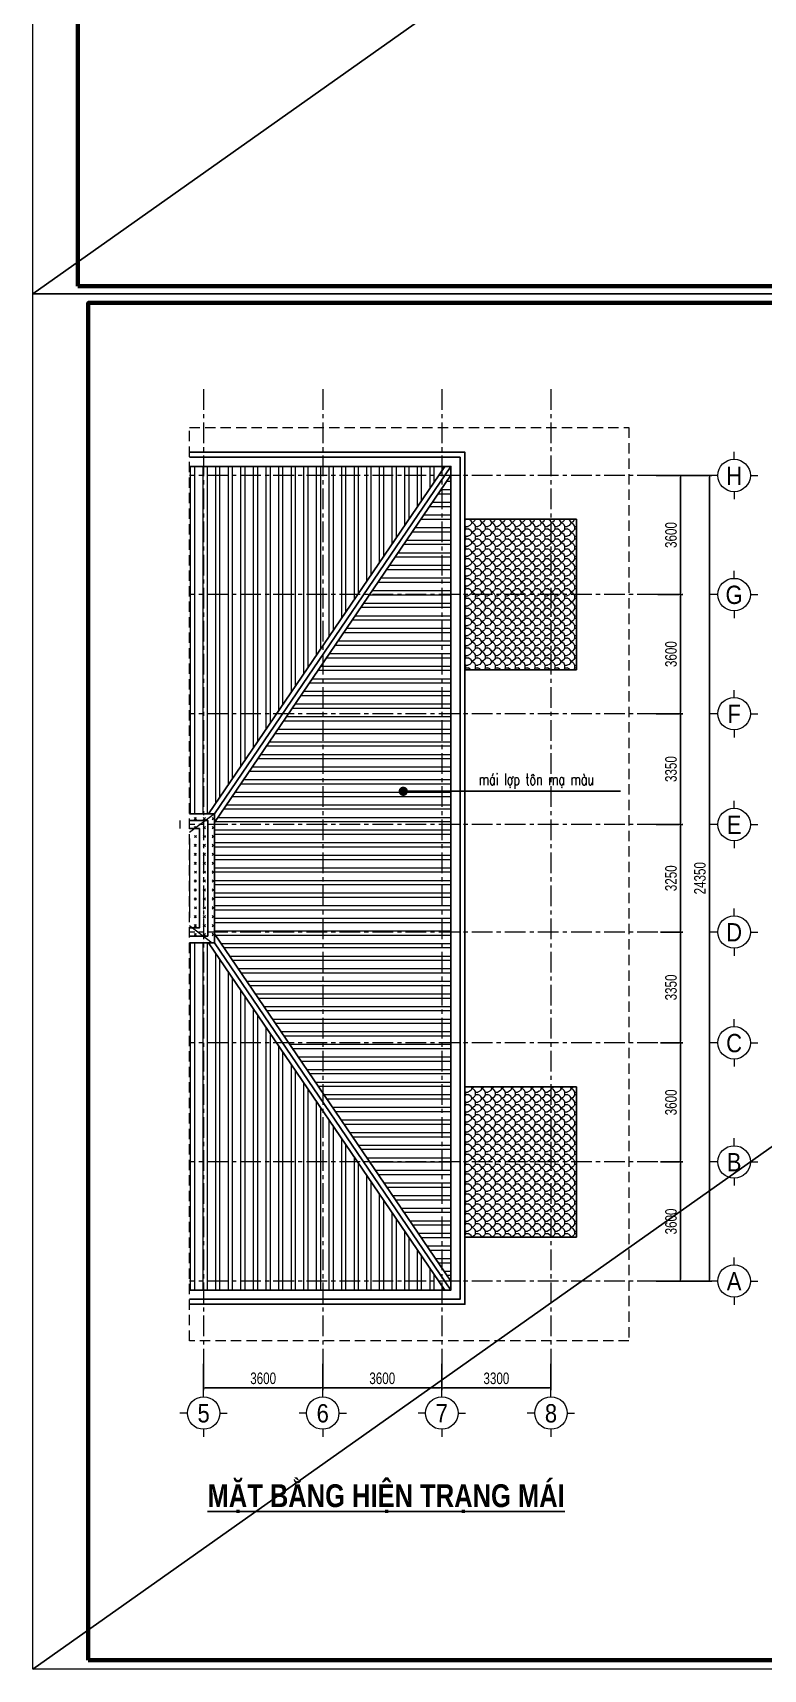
# Model space of a CAD drawing. Header units: millimetres. Extents: x -519517 to -431282, y -372679 to 113618.
# Drawn here: x -490082 to -467998, y -207859 to -158390 of the extents above; entities that cross this region are included whole.
import ezdxf
from ezdxf.enums import TextEntityAlignment as Align

# ---------------------------------------------------------------- set-up
doc = ezdxf.new("R2010")
doc.units = ezdxf.units.MM
doc.header["$LTSCALE"] = 5
for name, pattern in [('CENTER2', [28.575, 19.05, -3.175, 3.175, -3.175]), ('CENTERX2', [4, 2.5, -0.5, 0.5, -0.5]), ('DASHDOT', [1, 0.5, -0.25, 0, -0.25]), ('HIDDEN', [0.375, 0.25, -0.125])]:
    doc.linetypes.add(name, pattern=pattern)
doc.layers.get('0').update_dxf_attribs({"linetype": 'CENTER2'})
doc.layers.add('KCS_Plotter', color=11, linetype='Continuous', plot=False)
for name, color, linetype, lineweight in [('Khungten_LCDI', 7, 'Continuous', 25), ('LC Dim', 8, 'Continuous', 18), ('LC Hatch', 252, 'Continuous', 9), ('LC ISO', 153, 'Continuous', 13), ('LC Net khuat', 4, 'HIDDEN', 13), ('LC Net manh', 9, 'Continuous', 5), ('LC Net thay', 7, 'Continuous', 25), ('LC Net truc', 79, 'DASHDOT', 13), ('LC Text1', 3, 'Continuous', 20), ('LC Text2', 7, 'Continuous', 25)]:
    doc.layers.add(name, color=color, linetype=linetype, lineweight=lineweight)
doc.styles.add('HOATBIF', font='hoatbif.shx', dxfattribs={"width": 0.75})
doc.styles.add('Khungten', font='VHAVAN.TTF', dxfattribs={"width": 0.9, "height": 5000})
doc.styles.add('LC 1', font='VHAVANB.TTF')
doc.styles.add('LC 3', font='vnsimli.shx', dxfattribs={"width": 0.75})
doc.styles.add('LC3', font='VHARIALB.TTF', dxfattribs={"width": 0.8})
doc.styles.add('Title', font='VHBLACK.TTF')
doc.dimstyles.new('Copy of 1-110', dxfattribs={"dimscale": 110, "dimtxt": 2.5, "dimasz": 0.35, "dimexe": 0.5, "dimexo": 0, "dimgap": 0.8, "dimtad": 1, "dimdec": 0, "dimzin": 0, "dimdsep": 46, "dimtxsty": 'HOATBIF', "dimblk1": 'DOT', "dimblk2": 'DOT', "dimsah": 1, "dimcen": -1, "dimdle": 1, "dimclrd": 256, "dimclre": 256, "dimclrt": 4, "dimadec": 3, "dimazin": 2, "dimtfac": 0.333333, "dimtdec": 0, "dimtix": 1, "dimtmove": 2, "dimatfit": 3, "dimldrblk": 'DOT', "dimfxl": 1, "dimtvp": 0.833333, "dimtolj": 1, "dimtzin": 0, "dimarcsym": 0})
pattern_1 = [(116.56505, (-409492.61, 507982.15), (-299.99982, 6e-06), [63.167, -607.6535]), (116.56505, (-409492.61, 507682.15), (-299.99982, 6e-06), [63.167, -607.6535]), (153.43495, (-409554.84, 508072.63), (-299.999824, -6e-06), [60.3815, -610.439]), (153.43495, (-409554.84, 507772.63), (-299.999824, -6e-06), [60.3815, -610.439]), (135, (-409520.86, 507738.65), (-299.99995, 1e-13), [48.057, -376.207]), (225, (-409520.86, 507563.1), (-299.99995, 1e-13), [48.057, -376.207]), (90, (-409492.6, 507619.6), (-300, 9e-14), [62.5425, -237.4575]), (206.56505, (-409554.84, 507829.13), (-299.999824, 6e-06), [60.3815, -610.439]), (206.56505, (-409554.84, 507529.13), (-299.999824, 6e-06), [60.3815, -610.439]), (243.43495, (-409492.61, 507919.6), (-299.99982, -6e-06), [63.167, -607.6535]), (243.43495, (-409492.61, 507619.6), (-299.99982, -6e-06), [63.167, -607.6535]), (360, (-409792.6, 507688.38), (1e-13, 300), [68.771, -231.229]), (225, (-409633.36, 507750.6), (-299.99995, 1e-13), [48.057, -376.207]), (243.43495, (-409608.85, 508099.63), (-299.99982, -6e-06), [54.81, -616.01]), (243.43495, (-409608.85, 507799.63), (-299.99982, -6e-06), [54.81, -616.01]), (206.56505, (-409667.34, 508016.63), (-299.999824, 6e-06), [63.167, -607.6535]), (206.56505, (-409667.34, 507716.63), (-299.999824, 6e-06), [63.167, -607.6535]), (153.43495, (-409667.34, 507885.13), (-299.999824, -6e-06), [63.167, -607.6535]), (153.43495, (-409667.34, 507585.13), (-299.999824, -6e-06), [63.167, -607.6535]), (135, (-409633.36, 507551.15), (-299.99995, 1e-13), [48.057, -376.207]), (360, (-409792.6, 507613.38), (1e-13, 300), [68.771, -231.229]), (116.56505, (-409608.85, 507802.12), (-299.99982, 6e-06), [54.81, -616.01]), (116.56505, (-409608.85, 507502.12), (-299.99982, 6e-06), [54.81, -616.01])]

# ---------------------------------------------------------------- blocks, each defined once
blk = doc.blocks.new('lcdi fix')
at = {"layer": 'Defpoints', "lineweight": 0}
blk.add_lwpolyline([(-1200, -14850), (-1200, 14850), (40800, 14850), (40800, -14850)], close=True, dxfattribs=at)
at = {"layer": 'Khungten_LCDI', "color": 5, "lineweight": 60}
blk.add_lwpolyline([(0, -14650), (0, 14650), (40600, 14650), (40600, -14650)], close=True, dxfattribs=at)
at = {"color": 7, "style": 'Khungten', "width": 0.8}
for tag, p in [('REVISION', (39499, -10746)), ('NGAYHT', (39546, -11609))]:
    blk.add_attdef(tag, text='', height=200, dxfattribs=at).set_placement(p, align=Align.CENTER)
at = {"layer": 'LC Text1', "style": 'Title', "width": 3.882085}
for tag, p, p2 in [('TENBANVE1', (36913, -8886), (40339, -8886)), ('TENBANVE2', (36913, -9562), (40339, -9562))]:
    blk.add_attdef(tag, text='', height=250, dxfattribs=at).set_placement(p, p2, align=Align.FIT)
at = {"layer": 'LC Text1', "style": 'Title', "width": 0.7}
blk.add_attdef('SOBANVE', text='', height=250, dxfattribs=at).set_placement((39562, -13896), align=Align.CENTER)
blk = doc.blocks.new('DOT')
at = {"color": 0, "linetype": 'ByBlock'}
blk.add_line((-0.5, 0), (-1, 0), dxfattribs=at)
at = {"color": 0, "linetype": 'ByBlock', "const_width": 0.5}
blk.add_lwpolyline([(-0.25, 0, 1), (0.25, 0, 1)], format="xyb", close=True, dxfattribs=at)
blk = doc.blocks.new('*D320')
at = {"layer": 'Defpoints', "color": 0, "transparency": 16777216}
for p in [(-471184, -171773), (-471184, -175373), (-470500, -175373)]:
    blk.add_point(p, dxfattribs=at)
at = {"layer": 'LC Dim', "lineweight": -2, "transparency": 16777216}
for p, q in [((-471184, -171773), (-470430, -171773)), ((-470500, -171822), (-470500, -175324)), ((-471184, -175373), (-470430, -175373))]:
    blk.add_line(p, q, dxfattribs=at)
at = {"layer": 'LC Dim', "lineweight": -2, "transparency": 16777216, "xscale": 49, "yscale": 49, "zscale": 49}
for p, rotation in [((-470500, -171773), 90), ((-470500, -175373), 270)]:
    blk.add_blockref('DOT', p, dxfattribs=dict(at, rotation=rotation))
at = {"layer": 'LC Dim', "color": 4, "transparency": 16777216, "insert": (-470787, -173573), "char_height": 350, "attachment_point": 5, "rotation": 90, "style": 'HOATBIF'}
blk.add_mtext('\\A1;3600', dxfattribs=at)
blk = doc.blocks.new('_Dot')
at = {"color": 0, "linetype": 'ByBlock', "lineweight": -2}
blk.add_line((-0.5, 0), (-1, 0), dxfattribs=at)
at = {"color": 0, "linetype": 'ByBlock', "const_width": 0.5}
blk.add_lwpolyline([(-0.25, 0, 1), (0.25, 0, 1)], format="xyb", close=True, dxfattribs=at)
blk = doc.blocks.new('*D321')
at = {"layer": 'Defpoints', "color": 0, "transparency": 16777216}
for p in [(-471184, -175373), (-471239, -178973), (-470500, -178973)]:
    blk.add_point(p, dxfattribs=at)
at = {"layer": 'LC Dim', "lineweight": -2, "transparency": 16777216}
for p, q in [((-471184, -175373), (-470430, -175373)), ((-470500, -175422), (-470500, -178924)), ((-471239, -178973), (-470430, -178973))]:
    blk.add_line(p, q, dxfattribs=at)
at = {"layer": 'LC Dim', "lineweight": -2, "transparency": 16777216, "xscale": 49, "yscale": 49, "zscale": 49}
for p, rotation in [((-470500, -175373), 90), ((-470500, -178973), 270)]:
    blk.add_blockref('DOT', p, dxfattribs=dict(at, rotation=rotation))
at = {"layer": 'LC Dim', "color": 4, "transparency": 16777216, "insert": (-470787, -177173), "char_height": 350, "attachment_point": 5, "rotation": 90, "style": 'HOATBIF'}
blk.add_mtext('\\A1;3600', dxfattribs=at)
blk = doc.blocks.new('*D322')
at = {"layer": 'Defpoints', "color": 0, "transparency": 16777216}
for p in [(-471239, -178973), (-471239, -182323), (-470500, -182323)]:
    blk.add_point(p, dxfattribs=at)
at = {"layer": 'LC Dim', "lineweight": -2, "transparency": 16777216}
for p, q in [((-471239, -178973), (-470430, -178973)), ((-470500, -179022), (-470500, -182274)), ((-471239, -182323), (-470430, -182323))]:
    blk.add_line(p, q, dxfattribs=at)
at = {"layer": 'LC Dim', "lineweight": -2, "transparency": 16777216, "xscale": 49, "yscale": 49, "zscale": 49}
for p, rotation in [((-470500, -178973), 90), ((-470500, -182323), 270)]:
    blk.add_blockref('DOT', p, dxfattribs=dict(at, rotation=rotation))
at = {"layer": 'LC Dim', "color": 4, "transparency": 16777216, "insert": (-470787, -180648), "char_height": 350, "attachment_point": 5, "rotation": 90, "style": 'HOATBIF'}
blk.add_mtext('\\A1;3350', dxfattribs=at)
blk = doc.blocks.new('*D323')
at = {"layer": 'Defpoints', "color": 0, "transparency": 16777216}
for p in [(-471239, -182323), (-471102, -185573), (-470500, -185573)]:
    blk.add_point(p, dxfattribs=at)
at = {"layer": 'LC Dim', "lineweight": -2, "transparency": 16777216}
for p, q in [((-471239, -182323), (-470430, -182323)), ((-470500, -182372), (-470500, -185524)), ((-471102, -185573), (-470430, -185573))]:
    blk.add_line(p, q, dxfattribs=at)
at = {"layer": 'LC Dim', "lineweight": -2, "transparency": 16777216, "xscale": 49, "yscale": 49, "zscale": 49}
for p, rotation in [((-470500, -182323), 90), ((-470500, -185573), 270)]:
    blk.add_blockref('DOT', p, dxfattribs=dict(at, rotation=rotation))
at = {"layer": 'LC Dim', "color": 4, "transparency": 16777216, "insert": (-470787, -183948), "char_height": 350, "attachment_point": 5, "rotation": 90, "style": 'HOATBIF'}
blk.add_mtext('\\A1;3250', dxfattribs=at)
blk = doc.blocks.new('*D324')
at = {"layer": 'Defpoints', "color": 0, "transparency": 16777216}
for p in [(-471102, -185573), (-471102, -188923), (-470500, -188923)]:
    blk.add_point(p, dxfattribs=at)
at = {"layer": 'LC Dim', "lineweight": -2, "transparency": 16777216}
for p, q in [((-471102, -185573), (-470430, -185573)), ((-470500, -185622), (-470500, -188874)), ((-471102, -188923), (-470430, -188923))]:
    blk.add_line(p, q, dxfattribs=at)
at = {"layer": 'LC Dim', "lineweight": -2, "transparency": 16777216, "xscale": 49, "yscale": 49, "zscale": 49}
for p, rotation in [((-470500, -185573), 90), ((-470500, -188923), 270)]:
    blk.add_blockref('DOT', p, dxfattribs=dict(at, rotation=rotation))
at = {"layer": 'LC Dim', "color": 4, "transparency": 16777216, "insert": (-470787, -187248), "char_height": 350, "attachment_point": 5, "rotation": 90, "style": 'HOATBIF'}
blk.add_mtext('\\A1;3350', dxfattribs=at)
blk = doc.blocks.new('*D325')
at = {"layer": 'Defpoints', "color": 0, "transparency": 16777216}
for p in [(-471102, -188923), (-471102, -192523), (-470500, -192523)]:
    blk.add_point(p, dxfattribs=at)
at = {"layer": 'LC Dim', "lineweight": -2, "transparency": 16777216}
for p, q in [((-471102, -188923), (-470430, -188923)), ((-470500, -188972), (-470500, -192474)), ((-471102, -192523), (-470430, -192523))]:
    blk.add_line(p, q, dxfattribs=at)
at = {"layer": 'LC Dim', "lineweight": -2, "transparency": 16777216, "xscale": 49, "yscale": 49, "zscale": 49}
for p, rotation in [((-470500, -188923), 90), ((-470500, -192523), 270)]:
    blk.add_blockref('DOT', p, dxfattribs=dict(at, rotation=rotation))
at = {"layer": 'LC Dim', "color": 4, "transparency": 16777216, "insert": (-470787, -190723), "char_height": 350, "attachment_point": 5, "rotation": 90, "style": 'HOATBIF'}
blk.add_mtext('\\A1;3600', dxfattribs=at)
blk = doc.blocks.new('*D326')
at = {"layer": 'Defpoints', "color": 0, "transparency": 16777216}
for p in [(-471102, -192523), (-471102, -196123), (-470500, -196123)]:
    blk.add_point(p, dxfattribs=at)
at = {"layer": 'LC Dim', "lineweight": -2, "transparency": 16777216}
for p, q in [((-471102, -192523), (-470430, -192523)), ((-470500, -192572), (-470500, -196074)), ((-471102, -196123), (-470430, -196123))]:
    blk.add_line(p, q, dxfattribs=at)
at = {"layer": 'LC Dim', "lineweight": -2, "transparency": 16777216, "xscale": 49, "yscale": 49, "zscale": 49}
for p, rotation in [((-470500, -192523), 90), ((-470500, -196123), 270)]:
    blk.add_blockref('DOT', p, dxfattribs=dict(at, rotation=rotation))
at = {"layer": 'LC Dim', "color": 4, "transparency": 16777216, "insert": (-470787, -194323), "char_height": 350, "attachment_point": 5, "rotation": 90, "style": 'HOATBIF'}
blk.add_mtext('\\A1;3600', dxfattribs=at)
blk = doc.blocks.new('*D327')
at = {"layer": 'Defpoints', "color": 0, "transparency": 16777216}
for p in [(-471239, -171773), (-471239, -196123), (-469625, -196123)]:
    blk.add_point(p, dxfattribs=at)
at = {"layer": 'LC Dim', "lineweight": -2, "transparency": 16777216}
for p, q in [((-471239, -171773), (-469555, -171773)), ((-469625, -171822), (-469625, -196074)), ((-471239, -196123), (-469555, -196123))]:
    blk.add_line(p, q, dxfattribs=at)
at = {"layer": 'LC Dim', "lineweight": -2, "transparency": 16777216, "xscale": 49, "yscale": 49, "zscale": 49}
for p, rotation in [((-469625, -171773), 90), ((-469625, -196123), 270)]:
    blk.add_blockref('DOT', p, dxfattribs=dict(at, rotation=rotation))
at = {"layer": 'LC Dim', "color": 4, "transparency": 16777216, "insert": (-469912, -183948), "char_height": 350, "attachment_point": 5, "rotation": 90, "style": 'HOATBIF'}
blk.add_mtext('\\A1;24350', dxfattribs=at)
blk = doc.blocks.new('TTRUC')
at = {"layer": 'LC ISO'}
for p, q in [((0, 6.95), (0, 10.13)), ((-6.95, 0), (-10.13, 0)), ((6.95, 0), (10.13, 0)), ((0, -6.95), (0, -10.13))]:
    blk.add_line(p, q, dxfattribs=at)
at = {"layer": 'LC Net manh'}
blk.add_circle((0, 0), 6.95, dxfattribs=at)
blk = doc.blocks.new('*D328')
at = {"layer": 'Defpoints', "color": 0, "transparency": 16777216}
for p in [(-484916, -198623), (-481316, -198623), (-481316, -199353)]:
    blk.add_point(p, dxfattribs=at)
at = {"layer": 'LC Dim', "lineweight": -2, "transparency": 16777216}
for p, q in [((-484916, -198623), (-484916, -199423)), ((-481316, -198623), (-481316, -199423)), ((-484867, -199353), (-481365, -199353))]:
    blk.add_line(p, q, dxfattribs=at)
at = {"layer": 'LC Dim', "lineweight": -2, "transparency": 16777216, "xscale": 49, "yscale": 49, "zscale": 49, "rotation": 180}
blk.add_blockref('DOT', (-484916, -199353), dxfattribs=at)
at = {"layer": 'LC Dim', "lineweight": -2, "transparency": 16777216, "xscale": 49, "yscale": 49, "zscale": 49}
blk.add_blockref('DOT', (-481316, -199353), dxfattribs=at)
at = {"layer": 'LC Dim', "color": 4, "transparency": 16777216, "insert": (-483116, -199066), "char_height": 350, "attachment_point": 5, "style": 'HOATBIF'}
blk.add_mtext('\\A1;3600', dxfattribs=at)
blk = doc.blocks.new('*D329')
at = {"layer": 'Defpoints', "color": 0, "transparency": 16777216}
for p in [(-481316, -198623), (-477716, -198623), (-477716, -199353)]:
    blk.add_point(p, dxfattribs=at)
at = {"layer": 'LC Dim', "lineweight": -2, "transparency": 16777216}
for p, q in [((-481316, -198623), (-481316, -199423)), ((-477716, -198623), (-477716, -199423)), ((-481267, -199353), (-477765, -199353))]:
    blk.add_line(p, q, dxfattribs=at)
at = {"layer": 'LC Dim', "lineweight": -2, "transparency": 16777216, "xscale": 49, "yscale": 49, "zscale": 49, "rotation": 180}
blk.add_blockref('DOT', (-481316, -199353), dxfattribs=at)
at = {"layer": 'LC Dim', "lineweight": -2, "transparency": 16777216, "xscale": 49, "yscale": 49, "zscale": 49}
blk.add_blockref('DOT', (-477716, -199353), dxfattribs=at)
at = {"layer": 'LC Dim', "color": 4, "transparency": 16777216, "insert": (-479516, -199066), "char_height": 350, "attachment_point": 5, "style": 'HOATBIF'}
blk.add_mtext('\\A1;3600', dxfattribs=at)
blk = doc.blocks.new('*D330')
at = {"layer": 'Defpoints', "color": 0, "transparency": 16777216}
for p in [(-477716, -198623), (-474416, -198623), (-474416, -199353)]:
    blk.add_point(p, dxfattribs=at)
at = {"layer": 'LC Dim', "lineweight": -2, "transparency": 16777216}
for p, q in [((-477716, -198623), (-477716, -199423)), ((-474416, -198623), (-474416, -199423)), ((-477667, -199353), (-474465, -199353))]:
    blk.add_line(p, q, dxfattribs=at)
at = {"layer": 'LC Dim', "lineweight": -2, "transparency": 16777216, "xscale": 49, "yscale": 49, "zscale": 49, "rotation": 180}
blk.add_blockref('DOT', (-477716, -199353), dxfattribs=at)
at = {"layer": 'LC Dim', "lineweight": -2, "transparency": 16777216, "xscale": 49, "yscale": 49, "zscale": 49}
blk.add_blockref('DOT', (-474416, -199353), dxfattribs=at)
at = {"layer": 'LC Dim', "color": 4, "transparency": 16777216, "insert": (-476066, -199066), "char_height": 350, "attachment_point": 5, "style": 'HOATBIF'}
blk.add_mtext('\\A1;3300', dxfattribs=at)
blk = doc.blocks.new('TIEUDE1')
at = {"layer": 'LC Text2', "color": 7, "style": 'LC 1'}
blk.add_attdef('TIªU§Ò', text='', height=5, dxfattribs=at).set_placement((0, 0), align=Align.BOTTOM_CENTER)
blk.add_attdef('TL', text='', height=3, dxfattribs=at).set_placement((0, -2), align=Align.TOP_CENTER)

msp = doc.modelspace()

# ---------------------------------------------------------------- hatches: boundary and pattern name
at = {"layer": 'LC Hatch', "ltscale": 0.005}
h = msp.add_hatch(dxfattribs=at)
h.set_pattern_fill('ANSI32', color=256, scale=40, angle=45, style=0)
h.set_pattern_definition([(90, (-409492.6, 507502.12), (-381, 1e-13), []), (90, (-409365.6, 507629.12), (-381, 1e-13), [])])
h.paths.add_polyline_path([(-485340.6, -185898.1), (-485340.6, -196398.1), (-477622.1, -196398.1), (-484772.1, -185898.1)])
h.paths.add_polyline_path([(-485340.6, -171498.1), (-485340.6, -181998.1), (-484772.1, -181998.1), (-477622.1, -171498.1)])
h = msp.add_hatch(dxfattribs=at)
h.set_pattern_fill('ANSI32', color=256, scale=40, angle=-45, style=0)
h.set_pattern_definition([(360, (-409492.6, 507502.12), (1e-13, 381), []), (360, (-409365.6, 507375.12), (1e-13, 381), [])])
h.paths.add_polyline_path([(-484590.6, -182264.6), (-484590.6, -185631.6), (-477440.6, -196131.6), (-477440.6, -171764.6)])
at = {"layer": 'LC Hatch'}
h = msp.add_hatch(dxfattribs=at)
h.set_pattern_fill('MISC02', color=256, scale=50, angle=90, style=0, pattern_type=2)
h.set_pattern_definition(pattern_1)
h.paths.add_polyline_path([(-477015.6, -173098.1), (-474415.6, -173098.1), (-474415.6, -175373.1), (-477015.6, -175373.1)])
h.paths.add_polyline_path([(-474415.6, -175373.1), (-474415.6, -177648.1), (-477015.6, -177648.1), (-477015.6, -175373.1)])
h.paths.add_polyline_path([(-473640.6, -177648.1), (-474415.6, -177648.1), (-474415.6, -175373.1), (-473640.6, -175373.1)])
h.paths.add_polyline_path([(-474415.6, -173098.1), (-473640.6, -173098.1), (-473640.6, -175373.1), (-474415.6, -175373.1)])
at = {"layer": 'LC Hatch', "ltscale": 0.005}
h = msp.add_hatch(dxfattribs=at)
h.set_pattern_fill('CROSS', color=256, scale=30, angle=45, style=0)
h.set_pattern_definition([(45, (-409492.61, 507502.12), (8e-14, 269.407684), [95.25, -285.75]), (135, (-409425.26, 507502.12), (-269.407684, 8e-14), [95.25, -285.75])])
h.paths.add_polyline_path([(-485340.6, -185898.1), (-484590.6, -185898.1), (-484590.6, -181998.1), (-485340.6, -181998.1)])
at = {"layer": 'LC Hatch'}
h = msp.add_hatch(dxfattribs=at)
h.set_pattern_fill('MISC02', color=256, scale=50, angle=90, style=0, pattern_type=2)
h.set_pattern_definition(pattern_1)
h.paths.add_polyline_path([(-477015.6, -190248.1), (-474415.6, -190248.1), (-474415.6, -192523.1), (-477015.6, -192523.1)])
h.paths.add_polyline_path([(-474415.6, -192523.1), (-474415.6, -194798.1), (-477015.6, -194798.1), (-477015.6, -192523.1)])
h.paths.add_polyline_path([(-473640.6, -194798.1), (-474415.6, -194798.1), (-474415.6, -192523.1), (-473640.6, -192523.1)])
h.paths.add_polyline_path([(-474415.6, -190248.1), (-473640.6, -190248.1), (-473640.6, -192523.1), (-474415.6, -192523.1)])

# ---------------------------------------------------------------- linework, layer by layer
at = {"layer": 'KCS_Plotter'}
for p, q in [((-490081.8, -166278.6), (-442524, -132648.4)), ((-490081.8, -207858.6), (-431281.8, -166278.6))]:
    msp.add_line(p, q, dxfattribs=at)
at = {"layer": 'LC ISO'}
for p, q in [((-484590.6, -181998.1), (-485340.6, -182562)), ((-485631.6, -182198.1), (-485631.6, -182448.1)), ((-485040.6, -182448.1), (-485340.6, -182448.1)), ((-485040.6, -185448.1), (-485040.6, -182448.1)), ((-485340.6, -185375.5), (-484654.1, -185898.1)), ((-485040.6, -185448.1), (-485340.6, -185448.1))]:
    msp.add_line(p, q, dxfattribs=at)
msp.add_lwpolyline([(-485340.6, -182748.1), (-485340.6, -185148.1)], dxfattribs=at)
at = {"layer": 'LC Net khuat', "ltscale": 250}
msp.add_lwpolyline([(-485340.6, -170325.2), (-472059.1, -170325.2), (-472059.1, -197927.6), (-485340.6, -197927.6)], close=True, dxfattribs=at)
at = {"layer": 'LC Net thay'}
for p, q in [((-477622.1, -171498.1), (-484772.1, -181998.1)), ((-477440.6, -171498.1), (-484590.6, -181998.1)), ((-477440.6, -171764.6), (-484590.6, -182264.6)), ((-473640.6, -173098.1), (-477015.6, -173098.1)), ((-473640.6, -173098.1), (-473640.6, -177648.1)), ((-473640.6, -177648.1), (-477015.6, -177648.1)), ((-477622.1, -196398.1), (-484772.1, -185898.1)), ((-477440.6, -196131.6), (-484590.6, -185631.6)), ((-477440.6, -196398.1), (-484590.6, -185898.1)), ((-473640.6, -190248.1), (-477015.6, -190248.1)), ((-473640.6, -190248.1), (-473640.6, -194798.1)), ((-473640.6, -194798.1), (-477015.6, -194798.1))]:
    msp.add_line(p, q, dxfattribs=at)
for points in [[(-485340.6, -171073.1), (-477015.6, -171073.1), (-477015.6, -196823.1), (-485340.6, -196823.1)], [(-485340.6, -171223.1), (-477165.6, -171223.1), (-477165.6, -196673.1), (-485340.6, -196673.1)], [(-485340.6, -171498.1), (-477440.6, -171498.1), (-477440.6, -196398.1), (-485340.6, -196398.1)], [(-485340.6, -181998.1), (-484590.6, -181998.1), (-484590.6, -185898.1), (-485340.6, -185898.1)], [(-485340.6, -182198.1), (-484790.6, -182198.1), (-484790.6, -185698.1), (-485340.6, -185698.1)], [(-485340.6, -182448.1), (-485040.6, -182448.1), (-485040.6, -185448.1), (-485340.6, -185448.1)]]:
    msp.add_lwpolyline(points, dxfattribs=at)
at = {"layer": 'LC Net truc', "linetype": 'CENTERX2', "ltscale": 50}
for p, q in [((-484915.6, -169168.2), (-484915.6, -198622.6)), ((-481315.6, -169168.2), (-481315.6, -198622.6)), ((-477715.6, -169168.2), (-477715.6, -198622.6)), ((-474415.6, -169168.2), (-474415.6, -198622.6)), ((-471183.7, -171773.1), (-485340.6, -171773.1)), ((-471183.7, -175373.1), (-485340.6, -175373.1)), ((-471183.7, -178973.1), (-485340.6, -178973.1)), ((-471183.7, -182323.1), (-485340.6, -182323.1)), ((-471183.7, -185573.1), (-485340.6, -185573.1)), ((-471183.7, -188923.1), (-485340.6, -188923.1)), ((-471183.7, -192523.1), (-485340.6, -192523.1)), ((-471183.7, -196123.1), (-485340.6, -196123.1))]:
    msp.add_line(p, q, dxfattribs=at)

# ---------------------------------------------------------------- block references
at = {"layer": 'LC ISO', "xscale": 70.63098313741592, "yscale": 70.63098313741592, "zscale": 70.63098313741592}
for p in [(-468880, -171773.1), (-468880, -175373.1), (-468880, -178973.1), (-468880, -182323.1), (-468880, -185573.1), (-468880, -188923.1), (-468880, -192523.1), (-468880, -196123.1), (-484915.6, -200113.4), (-481315.6, -200113.4), (-477715.6, -200113.4), (-474415.6, -200113.4)]:
    msp.add_blockref('TTRUC', p, dxfattribs=at)
at = {"layer": 'LC Net thay'}
for p, xscale, yscale, zscale in [((-488723, -149463.5), 1.132328886071915, 1.132328886071915, 1.132328886071915), ((-488401.8, -187068.6), 1.400000036310157, 1.400000036310157, 1.400000036310157)]:
    msp.add_blockref('lcdi fix', p, dxfattribs=dict(at, xscale=xscale, yscale=yscale, zscale=zscale))
at = {"layer": 'LC Text2'}
ref = msp.add_blockref('TIEUDE1', (-479399, -203162.9), dxfattribs=dict(at, xscale=140.1625041181867, yscale=140.1625041181867, zscale=140.1625041181867))
ref.add_attrib('TIªU§Ò', '%%UmÆt b»ng hiÖn tr¹ng m¸i', dxfattribs={"color": 7, "height": 690.218, "style": 'LC3', "width": 0.8}).set_placement((-479399, -203162.9), align=Align.BOTTOM_CENTER)

# ---------------------------------------------------------------- texts
at = {"layer": 'LC Text1', "ltscale": 0.2, "style": 'LC 1', "width": 0.9}
for s, p in [('h', (-468880, -172223)), ('g', (-468880, -175823)), ('f', (-468880, -179423)), ('e', (-468880, -182773)), ('d', (-468880, -186023)), ('c', (-468880, -189373)), ('b', (-468880, -192973)), ('a', (-468880, -196573)), ('5', (-484915.6, -200563.3)), ('6', (-481315.6, -200563.3)), ('7', (-477715.6, -200563.3)), ('8', (-474415.6, -200563.3))]:
    msp.add_text(s, height=553, dxfattribs=at).set_placement(p, align=Align.BOTTOM_CENTER)
at = {"layer": 'LC Text1', "color": 3, "style": 'LC 3', "width": 0.7}
msp.add_text('m¸i lîp t«n m¹ mµu', height=347.625, dxfattribs=at).set_placement((-476597.8, -181131.9))

# ---------------------------------------------------------------- dimensions: what is measured, and where the dimension line sits
at = {"layer": 'LC Dim'}
for base, p1, p2, picture, middle in [((-469625.2, -196123.1), (-471238.8, -171773.1), (-471238.8, -196123.1), '*D327', (-469912.2, -183948.1)), ((-470500.2, -175373.1), (-471183.7, -171773.1), (-471183.7, -175373.1), '*D320', (-470787.2, -173573.1)), ((-470500.2, -178973.1), (-471183.7, -175373.1), (-471238.8, -178973.1), '*D321', (-470787.2, -177173.1)), ((-470500.2, -182323.1), (-471238.8, -178973.1), (-471238.8, -182323.1), '*D322', (-470787.2, -180648.1)), ((-470500.2, -185573.1), (-471238.8, -182323.1), (-471102.1, -185573.1), '*D323', (-470787.2, -183948.1)), ((-470500.2, -188923.1), (-471102.1, -185573.1), (-471102.1, -188923.1), '*D324', (-470787.2, -187248.1)), ((-470500.2, -192523.1), (-471102.1, -188923.1), (-471102.1, -192523.1), '*D325', (-470787.2, -190723.1)), ((-470500.2, -196123.1), (-471102.1, -192523.1), (-471102.1, -196123.1), '*D326', (-470787.2, -194323.1))]:
    dim = msp.add_linear_dim(base=base, p1=p1, p2=p2, angle=270, dimstyle='Copy of 1-110', override={"dimscale": 140}, dxfattribs=at)
    dim.commit()
    dim.dimension.update_dxf_attribs({"geometry": picture, "text_midpoint": middle})
for base, p1, p2, picture, middle in [((-481315.6, -199352.9), (-484915.6, -198622.6), (-481315.6, -198622.6), '*D328', (-483115.6, -199065.9)), ((-477715.6, -199352.9), (-481315.6, -198622.6), (-477715.6, -198622.6), '*D329', (-479515.6, -199065.9)), ((-474415.6, -199352.9), (-477715.6, -198622.6), (-474415.6, -198622.6), '*D330', (-476065.6, -199065.9))]:
    dim = msp.add_linear_dim(base=base, p1=p1, p2=p2, dimstyle='Copy of 1-110', override={"dimscale": 140}, dxfattribs=at)
    dim.commit()
    dim.dimension.update_dxf_attribs({"geometry": picture, "text_midpoint": middle})

# ---------------------------------------------------------------- leaders
msp.add_leader([(-478881.3, -181319.5), (-472316.7, -181319.5)], dimstyle='Copy of 1-110', override={"dimscale": 140, "dimasz": 2}, dxfattribs=at)

doc.saveas('drawing.dxf')
